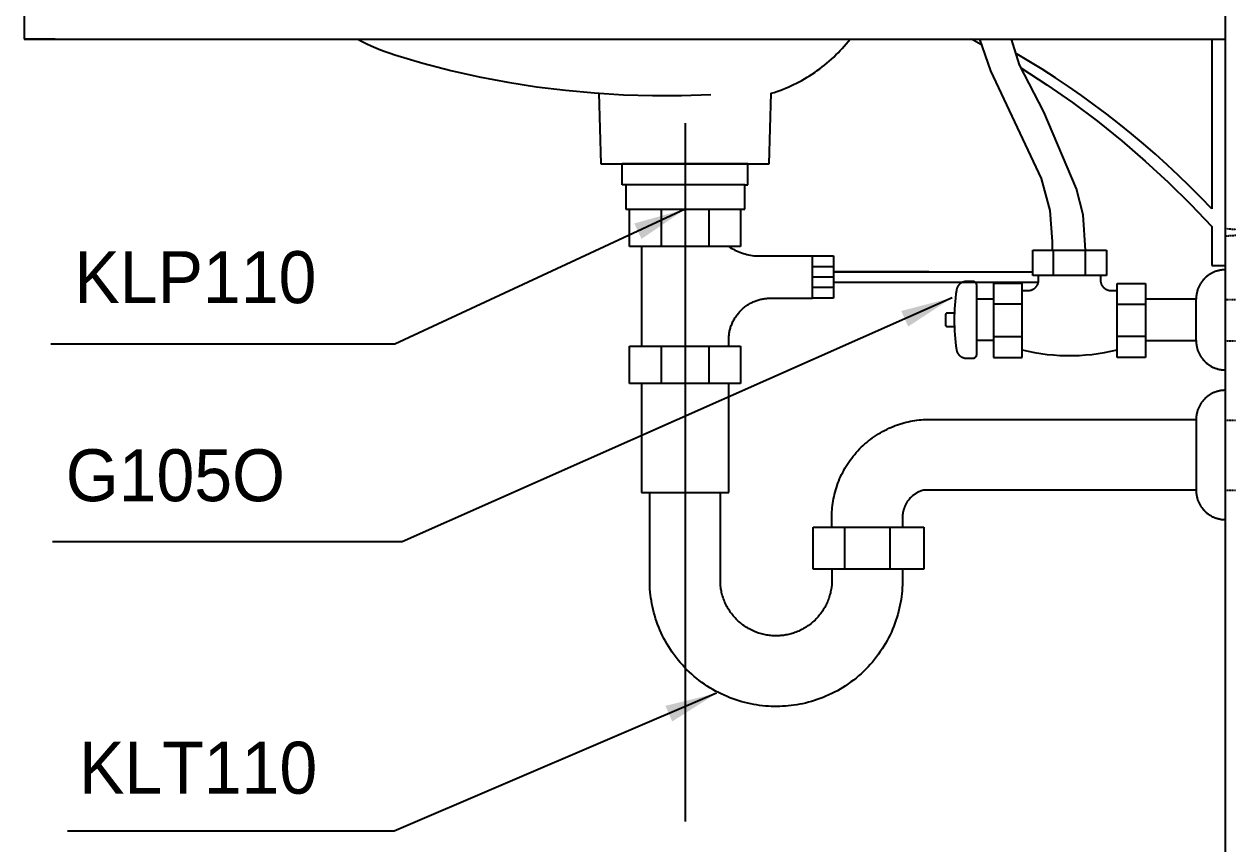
# Model space of a CAD drawing. Header units: millimetres. Extents: x 0 to 4460, y -80 to 3036.
# Drawn here: x 1283 to 1863, y 391 to 785 of the extents above; entities that cross this region are included whole.
import ezdxf
from ezdxf.lldxf.tags import DXFTag

# ---------------------------------------------------------------- set-up
doc = ezdxf.new("R2010")
doc.units = ezdxf.units.MM
doc.header["$LTSCALE"] = 0.5
doc.header["$MEASUREMENT"] = 0
doc.linetypes.add('DASHED2', pattern=[0.375, 0.25, -0.125])
for name, color, linetype in [('TEXT', 7, 'Continuous'), ('내부선 및 부속', 4, 'Continuous'), ('외형선', 3, 'Continuous'), ('점선', 6, 'DASHED2'), ('중심선', 1, 'DASHED'), ('치수선', 7, 'Continuous')]:
    doc.layers.add(name, color=color, linetype=linetype)
doc.styles.add('____', font='')
doc.styles.add('타이틀', font='H2GTRM.TTF', dxfattribs={"height": 25})
doc.styles.get('____').set_extended_font_data('굴림')
tags = doc.linetypes.add('DASHDOT', pattern=[70, 31, -13, 13, -13]).pattern_tags.tags
tags[10:11] = [DXFTag(74, 4), DXFTag(75, 0), DXFTag(340, '0'), DXFTag(46, 0.0), DXFTag(50, 0.0), DXFTag(44, 0.0), DXFTag(45, 0.0)]
tags[8:9] = [DXFTag(74, 4), DXFTag(75, 0), DXFTag(340, '0'), DXFTag(46, 0.0), DXFTag(50, 0.0), DXFTag(44, 0.0), DXFTag(45, 0.0)]
tags[6:7] = [DXFTag(74, 4), DXFTag(75, 0), DXFTag(340, '0'), DXFTag(46, 0.0), DXFTag(50, 0.0), DXFTag(44, 0.0), DXFTag(45, 0.0)]
tags[4:5] = [DXFTag(74, 4), DXFTag(75, 0), DXFTag(340, '0'), DXFTag(46, 0.0), DXFTag(50, 0.0), DXFTag(44, 0.0), DXFTag(45, 0.0)]
tags = doc.linetypes.add('DASHED', pattern=[25.72, 12.86, -12.86]).pattern_tags.tags
tags[6:7] = [DXFTag(74, 4), DXFTag(75, 0), DXFTag(340, '0'), DXFTag(46, 0.0), DXFTag(50, 0.0), DXFTag(44, 0.0), DXFTag(45, 0.0)]
tags[4:5] = [DXFTag(74, 4), DXFTag(75, 0), DXFTag(340, '0'), DXFTag(46, 0.0), DXFTag(50, 0.0), DXFTag(44, 0.0), DXFTag(45, 0.0)]
doc.dimstyles.new('MSADIM', dxfattribs={"dimtxt": 35, "dimasz": 25, "dimexe": 10, "dimexo": 7.5, "dimgap": 0.09, "dimtad": 0, "dimtoh": 1, "dimdec": 0, "dimzin": 1, "dimdsep": 46, "dimtxsty": '____', "dimcen": 11.25, "dimadec": 0, "dimazin": 0, "dimtfac": 1, "dimtdec": 4, "dimtix": 1, "dimtmove": 0, "dimatfit": 3, "dimfxl": 1, "dimtolj": 1, "dimtzin": 1, "dimarcsym": 0})

msp = doc.modelspace()

# ---------------------------------------------------------------- linework, layer by layer
msp.add_lwpolyline([(1743.05, 777.77), (1758.57, 777.77)])
at = {"layer": '내부선 및 부속', "linetype": 'Continuous'}
for points in [[(1743.74, 775.28), (1739.19, 777.77)], [(1743.05, 777.77), (1748.4, 762.55), (1772.75, 710.74), (1776.9, 695.37), (1778.14, 680.51), (1778.08, 676.28), (1794.15, 676.28), (1792.95, 693.35), (1789.8, 705.77), (1774.13, 742.82), (1762.35, 765.44), (1758.57, 777.77)], [(1854.84, 777.77), (1854.84, 696.12)], [(1854.84, 696.12), (1849.62, 701.57), (1844.3, 706.93), (1838.88, 712.2), (1833.36, 717.37), (1827.74, 722.44), (1822.03, 727.42), (1816.23, 732.29), (1810.34, 737.06), (1804.37, 741.72), (1798.31, 746.27), (1792.17, 750.71), (1785.96, 755.03), (1779.67, 759.24), (1773.32, 763.33), (1766.89, 767.3), (1760.41, 771.15)], [(1762.93, 764), (1775.49, 755.88), (1787.79, 747.32), (1799.8, 738.34), (1811.5, 728.94), (1822.87, 719.16), (1833.9, 708.99), (1844.56, 698.47), (1854.84, 687.61)], [(1571.17, 707.77), (1571.17, 717.77)], [(1631.69, 707.77), (1631.69, 717.77)], [(1572.72, 707.77), (1571.17, 707.77)], [(1630.14, 707.77), (1573.01, 707.77)], [(1573.01, 707.77), (1573.01, 695.96)], [(1630.14, 695.96), (1630.14, 707.77)], [(1630.14, 707.77), (1631.69, 707.77)], [(1573.01, 695.96), (1574.76, 695.96)], [(1574.76, 695.96), (1628.1, 695.96)], [(1574.76, 678.02), (1574.76, 695.96)], [(1590.07, 678.02), (1590.07, 695.96)], [(1613.04, 678.02), (1613.04, 695.96)], [(1628.1, 695.96), (1630.14, 695.96)], [(1628.1, 695.96), (1628.1, 678.02)], [(1854.84, 687.61), (1854.84, 668.85)], [(1601.43, 678.02), (1574.76, 678.02)], [(1580.43, 678.02), (1580.43, 630.07)], [(1628.1, 678.02), (1601.43, 678.02)], [(1622.43, 678.02), (1623.16, 677.57), (1623.91, 677.14), (1624.67, 676.73), (1625.45, 676.35), (1626.23, 675.98), (1627.03, 675.64), (1627.84, 675.32), (1628.65, 675.02), (1629.48, 674.74), (1630.31, 674.49), (1631.15, 674.27), (1631.99, 674.07), (1632.84, 673.89), (1633.69, 673.73), (1634.54, 673.6), (1635.39, 673.5)], [(1635.39, 673.5), (1662.83, 673.5)], [(1662.83, 673.5), (1672.83, 673.5)], [(1662.83, 653.2), (1662.83, 673.5)], [(1672.83, 673.5), (1672.83, 653.2)], [(1768.71, 664.03), (1768.71, 676.28)], [(1768.71, 676.28), (1804.15, 676.28)], [(1778.71, 664.03), (1778.71, 676.28)], [(1794.15, 664.03), (1794.15, 676.28)], [(1804.15, 676.28), (1804.15, 664.03)], [(1672.83, 668.35), (1662.83, 668.35)], [(1861.43, 666.88), (1861.12, 666.88), (1860.8, 666.87), (1860.48, 666.85), (1860.16, 666.83), (1859.84, 666.79), (1859.51, 666.75), (1859.19, 666.71), (1858.86, 666.65), (1858.53, 666.58), (1858.2, 666.51), (1857.88, 666.43), (1857.55, 666.34), (1857.22, 666.24), (1856.89, 666.13), (1856.56, 666.02), (1856.23, 665.89), (1855.91, 665.76), (1855.59, 665.62), (1855.26, 665.47), (1854.95, 665.31), (1854.63, 665.14), (1854.32, 664.96), (1854.01, 664.78), (1853.71, 664.58), (1853.41, 664.38), (1853.11, 664.17), (1852.82, 663.95), (1852.53, 663.73), (1852.25, 663.49), (1851.98, 663.25), (1851.71, 663.01), (1851.45, 662.75), (1851.19, 662.49), (1850.95, 662.22), (1850.7, 661.95), (1850.47, 661.67), (1850.25, 661.38), (1850.03, 661.09), (1849.82, 660.79), (1849.61, 660.49), (1849.42, 660.19), (1849.24, 659.88), (1849.06, 659.57), (1848.89, 659.25), (1848.73, 658.93), (1848.58, 658.61), (1848.44, 658.29), (1848.31, 657.96), (1848.18, 657.64), (1848.06, 657.31), (1847.96, 656.98), (1847.86, 656.65), (1847.77, 656.32), (1847.69, 655.99), (1847.61, 655.67), (1847.55, 655.34), (1847.49, 655.01), (1847.44, 654.68), (1847.4, 654.36), (1847.37, 654.04), (1847.35, 653.72), (1847.33, 653.4), (1847.32, 653.08), (1847.31, 652.77)], [(1854.84, 668.85), (1861.43, 668.85)], [(1672.83, 663.35), (1662.83, 663.35)], [(1718.71, 665.85), (1672.83, 665.85)], [(1672.83, 665.85), (1768.71, 665.85)], [(1672.83, 660.85), (1771.44, 660.85)], [(1736.92, 661.25), (1736.81, 661.24), (1736.71, 661.24), (1736.61, 661.24), (1736.5, 661.23), (1736.4, 661.22), (1736.29, 661.21), (1736.19, 661.19), (1736.08, 661.18), (1735.97, 661.16), (1735.87, 661.13), (1735.76, 661.11), (1735.65, 661.08), (1735.55, 661.05), (1735.44, 661.02), (1735.33, 660.99), (1735.23, 660.95), (1735.12, 660.91), (1735.02, 660.87), (1734.91, 660.83), (1734.81, 660.78), (1734.7, 660.73), (1734.6, 660.68), (1734.5, 660.62), (1734.4, 660.57), (1734.3, 660.51), (1734.2, 660.45), (1734.11, 660.38), (1734.01, 660.32), (1733.92, 660.25), (1733.83, 660.18), (1733.73, 660.1), (1733.65, 660.03), (1733.56, 659.95), (1733.47, 659.87), (1733.39, 659.79), (1733.31, 659.71), (1733.23, 659.62), (1733.15, 659.54), (1733.08, 659.45), (1733, 659.36), (1732.93, 659.27), (1732.86, 659.18), (1732.8, 659.08), (1732.73, 658.99), (1732.67, 658.89), (1732.61, 658.79), (1732.56, 658.7), (1732.5, 658.6), (1732.45, 658.5), (1732.4, 658.4), (1732.36, 658.3), (1732.31, 658.2), (1732.27, 658.09), (1732.23, 657.99), (1732.19, 657.89), (1732.16, 657.79), (1732.13, 657.68), (1732.1, 657.58), (1732.07, 657.48), (1732.05, 657.38), (1732.02, 657.27), (1732, 657.17), (1731.98, 657.07), (1731.97, 656.97)], [(1739.81, 661.25), (1736.92, 661.25)], [(1741.81, 659.25), (1741.81, 659.31), (1741.81, 659.38), (1741.8, 659.45), (1741.79, 659.52), (1741.78, 659.59), (1741.77, 659.65), (1741.75, 659.72), (1741.74, 659.79), (1741.72, 659.85), (1741.7, 659.92), (1741.67, 659.98), (1741.65, 660.04), (1741.62, 660.1), (1741.59, 660.17), (1741.55, 660.23), (1741.52, 660.28), (1741.48, 660.34), (1741.45, 660.4), (1741.4, 660.45), (1741.36, 660.51), (1741.32, 660.56), (1741.27, 660.61), (1741.23, 660.66), (1741.18, 660.71), (1741.13, 660.75), (1741.07, 660.8), (1741.02, 660.84), (1740.96, 660.88), (1740.91, 660.92), (1740.85, 660.95), (1740.79, 660.99), (1740.73, 661.02), (1740.67, 661.05), (1740.61, 661.08), (1740.55, 661.11), (1740.48, 661.13), (1740.42, 661.15), (1740.35, 661.17), (1740.28, 661.19), (1740.22, 661.2), (1740.15, 661.22), (1740.08, 661.23), (1740.02, 661.24), (1739.95, 661.24), (1739.88, 661.24), (1739.81, 661.25)], [(1763.58, 660.32), (1749.9, 660.32)], [(1749.9, 660.32), (1749.9, 624.69)], [(1763.58, 656.9), (1763.58, 660.32)], [(1766.56, 656.9), (1766.67, 656.9), (1766.78, 656.91), (1766.89, 656.91), (1767.01, 656.92), (1767.12, 656.93), (1767.24, 656.95), (1767.35, 656.96), (1767.47, 656.98), (1767.58, 657.01), (1767.7, 657.03), (1767.82, 657.06), (1767.93, 657.09), (1768.05, 657.13), (1768.17, 657.17), (1768.28, 657.21), (1768.4, 657.25), (1768.51, 657.3), (1768.63, 657.35), (1768.74, 657.4), (1768.85, 657.46), (1768.97, 657.52), (1769.08, 657.58), (1769.18, 657.65), (1769.29, 657.72), (1769.4, 657.79), (1769.5, 657.86), (1769.61, 657.94), (1769.71, 658.02), (1769.81, 658.1), (1769.9, 658.19), (1770, 658.27), (1770.09, 658.37), (1770.18, 658.46), (1770.27, 658.55), (1770.36, 658.65), (1770.44, 658.75), (1770.52, 658.85), (1770.6, 658.95), (1770.67, 659.06), (1770.74, 659.16), (1770.81, 659.27), (1770.88, 659.38), (1770.94, 659.49), (1771, 659.6), (1771.05, 659.72), (1771.11, 659.83), (1771.16, 659.95), (1771.21, 660.06), (1771.25, 660.18), (1771.29, 660.29), (1771.33, 660.41), (1771.36, 660.52), (1771.4, 660.64), (1771.42, 660.76), (1771.45, 660.87), (1771.47, 660.99), (1771.49, 661.11), (1771.51, 661.22), (1771.52, 661.34), (1771.54, 661.45), (1771.55, 661.57), (1771.55, 661.68), (1771.56, 661.79), (1771.56, 661.9)], [(1771.56, 664.03), (1768.71, 664.03)], [(1771.56, 661.9), (1771.56, 664.03)], [(1786.43, 664.03), (1771.56, 664.03)], [(1801.3, 664.03), (1786.43, 664.03)], [(1804.15, 664.03), (1801.3, 664.03)], [(1801.3, 664.03), (1801.3, 661.9)], [(1801.3, 661.9), (1801.3, 661.79), (1801.31, 661.68), (1801.31, 661.57), (1801.32, 661.45), (1801.34, 661.34), (1801.35, 661.22), (1801.37, 661.11), (1801.39, 660.99), (1801.41, 660.87), (1801.44, 660.76), (1801.46, 660.64), (1801.5, 660.52), (1801.53, 660.41), (1801.57, 660.29), (1801.61, 660.18), (1801.65, 660.06), (1801.7, 659.95), (1801.75, 659.83), (1801.81, 659.72), (1801.86, 659.6), (1801.92, 659.49), (1801.98, 659.38), (1802.05, 659.27), (1802.12, 659.16), (1802.19, 659.06), (1802.26, 658.95), (1802.34, 658.85), (1802.42, 658.75), (1802.5, 658.65), (1802.59, 658.55), (1802.68, 658.46), (1802.77, 658.37), (1802.86, 658.27), (1802.96, 658.19), (1803.05, 658.1), (1803.15, 658.02), (1803.25, 657.94), (1803.36, 657.86), (1803.46, 657.79), (1803.57, 657.72), (1803.68, 657.65), (1803.78, 657.58), (1803.9, 657.52), (1804.01, 657.46), (1804.12, 657.4), (1804.23, 657.35), (1804.35, 657.3), (1804.46, 657.25), (1804.58, 657.21), (1804.69, 657.17), (1804.81, 657.13), (1804.93, 657.09), (1805.04, 657.06), (1805.16, 657.03), (1805.28, 657.01), (1805.39, 656.98), (1805.51, 656.96), (1805.62, 656.95), (1805.74, 656.93), (1805.85, 656.92), (1805.97, 656.91), (1806.08, 656.91), (1806.19, 656.9), (1806.3, 656.9)], [(1809.28, 660.32), (1822.96, 660.32)], [(1809.28, 656.9), (1809.28, 660.32)], [(1822.96, 660.32), (1822.96, 624.69)], [(1672.83, 658.35), (1662.83, 658.35)], [(1731.97, 656.97), (1731.73, 655.21), (1731.52, 653.44), (1731.34, 651.67), (1731.2, 649.9), (1731.08, 648.12), (1731, 646.34), (1730.95, 644.55), (1730.94, 642.77), (1730.95, 640.98), (1731, 639.2), (1731.08, 637.42), (1731.2, 635.64), (1731.34, 633.87), (1731.52, 632.09), (1731.73, 630.33), (1731.97, 628.57)], [(1741.81, 642.77), (1741.81, 659.25)], [(1763.58, 628.4), (1763.58, 656.9)], [(1763.58, 656.9), (1766.56, 656.9)], [(1806.3, 656.9), (1809.28, 656.9)], [(1809.28, 628.4), (1809.28, 656.9)], [(1622.47, 633.2), (1622.47, 633.64), (1622.49, 634.09), (1622.51, 634.54), (1622.55, 634.99), (1622.59, 635.45), (1622.65, 635.91), (1622.72, 636.37), (1622.8, 636.84), (1622.89, 637.3), (1623, 637.77), (1623.11, 638.23), (1623.24, 638.7), (1623.38, 639.17), (1623.53, 639.63), (1623.69, 640.1), (1623.87, 640.56), (1624.06, 641.02), (1624.26, 641.48), (1624.47, 641.93), (1624.7, 642.38), (1624.94, 642.83), (1625.19, 643.27), (1625.45, 643.71), (1625.73, 644.14), (1626.01, 644.57), (1626.31, 644.99), (1626.62, 645.4), (1626.94, 645.8), (1627.27, 646.2), (1627.61, 646.59), (1627.96, 646.97), (1628.32, 647.34), (1628.69, 647.7), (1629.07, 648.05), (1629.46, 648.39), (1629.86, 648.72), (1630.26, 649.04), (1630.68, 649.35), (1631.1, 649.65), (1631.52, 649.94), (1631.95, 650.21), (1632.39, 650.47), (1632.83, 650.72), (1633.28, 650.96), (1633.73, 651.19), (1634.19, 651.4), (1634.64, 651.6), (1635.1, 651.79), (1635.57, 651.97), (1636.03, 652.13), (1636.5, 652.29), (1636.96, 652.43), (1637.43, 652.55), (1637.9, 652.67), (1638.36, 652.77), (1638.83, 652.86), (1639.29, 652.94), (1639.75, 653.01), (1640.21, 653.07), (1640.67, 653.12), (1641.12, 653.15), (1641.57, 653.18), (1642.02, 653.19), (1642.47, 653.2)], [(1642.47, 653.2), (1662.83, 653.2)], [(1672.83, 653.2), (1662.83, 653.2)], [(1749.9, 652.77), (1741.81, 652.77)], [(1763.58, 650.32), (1749.9, 650.32)], [(1809.28, 650.32), (1822.96, 650.32)], [(1847.31, 652.77), (1822.96, 652.77)], [(1847.31, 632.77), (1847.31, 652.77)], [(1727.74, 646.04), (1727.72, 646.04), (1727.7, 646.04), (1727.68, 646.04), (1727.65, 646.04), (1727.63, 646.03), (1727.61, 646.03), (1727.59, 646.03), (1727.56, 646.02), (1727.54, 646.02), (1727.52, 646.01), (1727.49, 646.01), (1727.47, 646), (1727.45, 645.99), (1727.42, 645.99), (1727.4, 645.98), (1727.38, 645.97), (1727.35, 645.96), (1727.33, 645.95), (1727.31, 645.94), (1727.29, 645.93), (1727.26, 645.92), (1727.24, 645.9), (1727.22, 645.89), (1727.2, 645.88), (1727.18, 645.86), (1727.15, 645.85), (1727.13, 645.83), (1727.11, 645.82), (1727.09, 645.8), (1727.07, 645.78), (1727.06, 645.76), (1727.04, 645.75), (1727.02, 645.73), (1727, 645.71), (1726.98, 645.69), (1726.97, 645.67), (1726.95, 645.65), (1726.94, 645.63), (1726.92, 645.61), (1726.91, 645.59), (1726.89, 645.56), (1726.88, 645.54), (1726.87, 645.52), (1726.86, 645.5), (1726.84, 645.48), (1726.83, 645.45), (1726.82, 645.43), (1726.81, 645.41), (1726.81, 645.38), (1726.8, 645.36), (1726.79, 645.34), (1726.78, 645.31), (1726.78, 645.29), (1726.77, 645.27), (1726.77, 645.24), (1726.76, 645.22), (1726.76, 645.2), (1726.75, 645.18), (1726.75, 645.15), (1726.75, 645.13), (1726.75, 645.11), (1726.75, 645.08), (1726.74, 645.06), (1726.74, 645.04)], [(1726.74, 645.04), (1726.74, 642.77)], [(1730.99, 646.04), (1727.74, 646.04)], [(1726.74, 642.77), (1726.74, 640.5)], [(1726.74, 640.5), (1726.74, 640.48), (1726.75, 640.45), (1726.75, 640.43), (1726.75, 640.41), (1726.75, 640.38), (1726.75, 640.36), (1726.76, 640.34), (1726.76, 640.32), (1726.77, 640.29), (1726.77, 640.27), (1726.78, 640.25), (1726.78, 640.22), (1726.79, 640.2), (1726.8, 640.18), (1726.81, 640.15), (1726.81, 640.13), (1726.82, 640.11), (1726.83, 640.08), (1726.84, 640.06), (1726.86, 640.04), (1726.87, 640.02), (1726.88, 639.99), (1726.89, 639.97), (1726.91, 639.95), (1726.92, 639.93), (1726.94, 639.91), (1726.95, 639.89), (1726.97, 639.87), (1726.98, 639.85), (1727, 639.83), (1727.02, 639.81), (1727.04, 639.79), (1727.06, 639.77), (1727.07, 639.75), (1727.09, 639.74), (1727.11, 639.72), (1727.13, 639.71), (1727.15, 639.69), (1727.18, 639.67), (1727.2, 639.66), (1727.22, 639.65), (1727.24, 639.63), (1727.26, 639.62), (1727.29, 639.61), (1727.31, 639.6), (1727.33, 639.59), (1727.35, 639.58), (1727.38, 639.57), (1727.4, 639.56), (1727.42, 639.55), (1727.45, 639.54), (1727.47, 639.54), (1727.49, 639.53), (1727.52, 639.52), (1727.54, 639.52), (1727.56, 639.51), (1727.59, 639.51), (1727.61, 639.51), (1727.63, 639.5), (1727.65, 639.5), (1727.68, 639.5), (1727.7, 639.5), (1727.72, 639.5), (1727.74, 639.5)], [(1727.74, 639.5), (1730.99, 639.5)], [(1741.81, 626.29), (1741.81, 642.77)], [(1622.47, 630.07), (1622.47, 633.2)], [(1749.9, 632.77), (1741.81, 632.77)], [(1749.9, 634.69), (1763.58, 634.69)], [(1822.96, 634.69), (1809.28, 634.69)], [(1822.96, 632.77), (1847.31, 632.77)], [(1847.31, 632.77), (1847.32, 632.46), (1847.33, 632.14), (1847.35, 631.82), (1847.37, 631.5), (1847.4, 631.18), (1847.44, 630.85), (1847.49, 630.53), (1847.55, 630.2), (1847.61, 629.87), (1847.69, 629.54), (1847.77, 629.21), (1847.86, 628.88), (1847.96, 628.56), (1848.06, 628.23), (1848.18, 627.9), (1848.31, 627.57), (1848.44, 627.25), (1848.58, 626.92), (1848.73, 626.6), (1848.89, 626.28), (1849.06, 625.97), (1849.24, 625.66), (1849.42, 625.35), (1849.61, 625.04), (1849.82, 624.74), (1850.03, 624.45), (1850.25, 624.16), (1850.47, 623.87), (1850.7, 623.59), (1850.95, 623.32), (1851.19, 623.05), (1851.45, 622.79), (1851.71, 622.53), (1851.98, 622.28), (1852.25, 622.04), (1852.53, 621.81), (1852.82, 621.58), (1853.11, 621.37), (1853.41, 621.16), (1853.71, 620.95), (1854.01, 620.76), (1854.32, 620.57), (1854.63, 620.4), (1854.95, 620.23), (1855.26, 620.07), (1855.59, 619.92), (1855.91, 619.78), (1856.23, 619.64), (1856.56, 619.52), (1856.89, 619.4), (1857.22, 619.3), (1857.55, 619.2), (1857.88, 619.11), (1858.2, 619.03), (1858.53, 618.95), (1858.86, 618.89), (1859.19, 618.83), (1859.51, 618.78), (1859.84, 618.74), (1860.16, 618.71), (1860.48, 618.68), (1860.8, 618.67), (1861.12, 618.66), (1861.43, 618.65)], [(1574.76, 612.13), (1574.76, 630.07)], [(1574.76, 630.07), (1628.1, 630.07)], [(1590.07, 612.13), (1590.07, 630.07)], [(1613.04, 612.13), (1613.04, 630.07)], [(1628.1, 630.07), (1628.1, 612.13)], [(1731.97, 628.57), (1731.98, 628.47), (1732, 628.37), (1732.02, 628.26), (1732.05, 628.16), (1732.07, 628.06), (1732.1, 627.96), (1732.13, 627.85), (1732.16, 627.75), (1732.19, 627.65), (1732.23, 627.55), (1732.27, 627.44), (1732.31, 627.34), (1732.36, 627.24), (1732.4, 627.14), (1732.45, 627.04), (1732.5, 626.94), (1732.56, 626.84), (1732.61, 626.74), (1732.67, 626.65), (1732.73, 626.55), (1732.8, 626.45), (1732.86, 626.36), (1732.93, 626.27), (1733, 626.18), (1733.08, 626.09), (1733.15, 626), (1733.23, 625.91), (1733.31, 625.83), (1733.39, 625.75), (1733.47, 625.67), (1733.56, 625.59), (1733.65, 625.51), (1733.73, 625.43), (1733.83, 625.36), (1733.92, 625.29), (1734.01, 625.22), (1734.11, 625.16), (1734.2, 625.09), (1734.3, 625.03), (1734.4, 624.97), (1734.5, 624.91), (1734.6, 624.86), (1734.7, 624.81), (1734.81, 624.76), (1734.91, 624.71), (1735.02, 624.67), (1735.12, 624.62), (1735.23, 624.59), (1735.33, 624.55), (1735.44, 624.51), (1735.55, 624.48), (1735.65, 624.45), (1735.76, 624.43), (1735.87, 624.4), (1735.97, 624.38), (1736.08, 624.36), (1736.19, 624.34), (1736.29, 624.33), (1736.4, 624.32), (1736.5, 624.31), (1736.61, 624.3), (1736.71, 624.3), (1736.81, 624.29), (1736.92, 624.29)], [(1739.81, 624.29), (1739.86, 624.29), (1739.9, 624.29), (1739.95, 624.3), (1739.99, 624.3), (1740.04, 624.3), (1740.08, 624.31), (1740.13, 624.32), (1740.18, 624.32), (1740.22, 624.33), (1740.27, 624.34), (1740.31, 624.36), (1740.36, 624.37), (1740.41, 624.38), (1740.45, 624.4), (1740.5, 624.41), (1740.55, 624.43), (1740.59, 624.45), (1740.64, 624.47), (1740.68, 624.49), (1740.73, 624.51), (1740.77, 624.54), (1740.82, 624.56), (1740.86, 624.59), (1740.91, 624.62), (1740.95, 624.65), (1740.99, 624.68), (1741.03, 624.71), (1741.07, 624.74), (1741.11, 624.77), (1741.15, 624.81), (1741.19, 624.84), (1741.23, 624.88), (1741.26, 624.91), (1741.3, 624.95), (1741.33, 624.99), (1741.36, 625.03), (1741.4, 625.07), (1741.43, 625.11), (1741.46, 625.15), (1741.49, 625.2), (1741.51, 625.24), (1741.54, 625.28), (1741.56, 625.33), (1741.59, 625.37), (1741.61, 625.42), (1741.63, 625.46), (1741.65, 625.51), (1741.67, 625.55), (1741.69, 625.6), (1741.7, 625.65), (1741.72, 625.69), (1741.73, 625.74), (1741.75, 625.79), (1741.76, 625.83), (1741.77, 625.88), (1741.78, 625.93), (1741.79, 625.97), (1741.79, 626.02), (1741.8, 626.07), (1741.8, 626.11), (1741.81, 626.16), (1741.81, 626.2), (1741.81, 626.25), (1741.81, 626.29)], [(1763.58, 624.69), (1763.58, 628.4)], [(1763.58, 628.4), (1766.58, 627.69), (1769.59, 627.08), (1772.63, 626.57), (1775.68, 626.17), (1778.74, 625.86), (1781.81, 625.66), (1784.89, 625.56), (1787.97, 625.56), (1791.05, 625.66), (1794.12, 625.86), (1797.18, 626.17), (1800.23, 626.57), (1803.27, 627.08), (1806.28, 627.69), (1809.28, 628.4)], [(1809.28, 624.69), (1809.28, 628.4)], [(1736.92, 624.29), (1739.81, 624.29)], [(1749.9, 624.69), (1763.58, 624.69)], [(1822.96, 624.69), (1809.28, 624.69)], [(1601.43, 612.13), (1574.76, 612.13)], [(1580.43, 612.13), (1580.43, 559.67)], [(1628.1, 612.13), (1601.43, 612.13)], [(1622.43, 559.67), (1622.43, 612.13)], [(1861.43, 608.88), (1861.12, 608.88), (1860.8, 608.87), (1860.48, 608.85), (1860.16, 608.83), (1859.84, 608.79), (1859.51, 608.75), (1859.19, 608.71), (1858.86, 608.65), (1858.53, 608.58), (1858.2, 608.51), (1857.88, 608.43), (1857.55, 608.34), (1857.22, 608.24), (1856.89, 608.13), (1856.56, 608.02), (1856.23, 607.89), (1855.91, 607.76), (1855.59, 607.62), (1855.26, 607.47), (1854.95, 607.31), (1854.63, 607.14), (1854.32, 606.96), (1854.01, 606.78), (1853.71, 606.58), (1853.41, 606.38), (1853.11, 606.17), (1852.82, 605.95), (1852.53, 605.73), (1852.25, 605.49), (1851.98, 605.25), (1851.71, 605.01), (1851.45, 604.75), (1851.19, 604.49), (1850.95, 604.22), (1850.7, 603.95), (1850.47, 603.67), (1850.25, 603.38), (1850.03, 603.09), (1849.82, 602.79), (1849.61, 602.49), (1849.42, 602.19), (1849.24, 601.88), (1849.06, 601.57), (1848.89, 601.25), (1848.73, 600.93), (1848.58, 600.61), (1848.44, 600.29), (1848.31, 599.96), (1848.18, 599.64), (1848.06, 599.31), (1847.96, 598.98), (1847.86, 598.65), (1847.77, 598.32), (1847.69, 597.99), (1847.61, 597.67), (1847.55, 597.34), (1847.49, 597.01), (1847.44, 596.68), (1847.4, 596.36), (1847.37, 596.04), (1847.35, 595.72), (1847.33, 595.4), (1847.32, 595.08), (1847.31, 594.77)], [(1672.06, 547.3), (1672.06, 548.31), (1672.08, 549.34), (1672.12, 550.37), (1672.19, 551.41), (1672.28, 552.45), (1672.4, 553.5), (1672.54, 554.56), (1672.71, 555.62), (1672.9, 556.68), (1673.12, 557.74), (1673.36, 558.81), (1673.63, 559.87), (1673.93, 560.94), (1674.25, 562.01), (1674.6, 563.07), (1674.98, 564.13), (1675.38, 565.18), (1675.82, 566.23), (1676.27, 567.27), (1676.76, 568.31), (1677.27, 569.34), (1677.81, 570.35), (1678.38, 571.36), (1678.97, 572.36), (1679.59, 573.34), (1680.23, 574.31), (1680.9, 575.27), (1681.6, 576.21), (1682.31, 577.13), (1683.05, 578.04), (1683.82, 578.92), (1684.6, 579.79), (1685.41, 580.64), (1686.24, 581.47), (1687.09, 582.28), (1687.95, 583.06), (1688.84, 583.83), (1689.74, 584.57), (1690.66, 585.28), (1691.59, 585.97), (1692.54, 586.64), (1693.5, 587.28), (1694.47, 587.89), (1695.46, 588.48), (1696.46, 589.05), (1697.46, 589.58), (1698.47, 590.09), (1699.5, 590.58), (1700.52, 591.03), (1701.56, 591.46), (1702.59, 591.87), (1703.63, 592.24), (1704.68, 592.59), (1705.72, 592.92), (1706.77, 593.22), (1707.81, 593.49), (1708.85, 593.73), (1709.89, 593.95), (1710.93, 594.15), (1711.97, 594.32), (1713, 594.47), (1714.02, 594.59), (1715.04, 594.69), (1716.06, 594.77)], [(1716.06, 594.77), (1847.31, 594.77)], [(1847.31, 594.77), (1847.31, 560.77)], [(1580.43, 559.67), (1622.43, 559.67)], [(1584.43, 515.82), (1584.43, 559.67)], [(1618.43, 515.82), (1618.43, 559.67)], [(1716.06, 560.77), (1715.8, 560.7), (1715.55, 560.62), (1715.29, 560.54), (1715.04, 560.45), (1714.79, 560.36), (1714.53, 560.26), (1714.28, 560.16), (1714.03, 560.05), (1713.78, 559.94), (1713.53, 559.82), (1713.28, 559.69), (1713.03, 559.56), (1712.79, 559.42), (1712.55, 559.27), (1712.3, 559.12), (1712.07, 558.97), (1711.83, 558.81), (1711.6, 558.64), (1711.36, 558.47), (1711.14, 558.29), (1710.91, 558.11), (1710.69, 557.92), (1710.47, 557.73), (1710.26, 557.53), (1710.05, 557.33), (1709.84, 557.12), (1709.64, 556.91), (1709.44, 556.69), (1709.25, 556.47), (1709.06, 556.24), (1708.88, 556.01), (1708.7, 555.78), (1708.53, 555.54), (1708.36, 555.3), (1708.2, 555.05), (1708.04, 554.8), (1707.89, 554.55), (1707.75, 554.3), (1707.61, 554.04), (1707.48, 553.78), (1707.35, 553.52), (1707.23, 553.26), (1707.11, 552.99), (1707, 552.72), (1706.9, 552.45), (1706.8, 552.18), (1706.71, 551.91), (1706.62, 551.64), (1706.54, 551.36), (1706.47, 551.09), (1706.4, 550.81), (1706.34, 550.54), (1706.29, 550.26), (1706.24, 549.99), (1706.19, 549.72), (1706.16, 549.44), (1706.12, 549.17), (1706.1, 548.9), (1706.08, 548.63), (1706.06, 548.36), (1706.05, 548.09), (1706.05, 547.82), (1706.05, 547.56), (1706.06, 547.3)], [(1847.31, 560.77), (1716.06, 560.77)], [(1847.31, 560.77), (1847.32, 560.46), (1847.33, 560.14), (1847.35, 559.82), (1847.37, 559.5), (1847.4, 559.18), (1847.44, 558.85), (1847.49, 558.53), (1847.55, 558.2), (1847.61, 557.87), (1847.69, 557.54), (1847.77, 557.21), (1847.86, 556.88), (1847.96, 556.56), (1848.06, 556.23), (1848.18, 555.9), (1848.31, 555.57), (1848.44, 555.25), (1848.58, 554.92), (1848.73, 554.6), (1848.89, 554.28), (1849.06, 553.97), (1849.24, 553.66), (1849.42, 553.35), (1849.61, 553.04), (1849.82, 552.74), (1850.03, 552.45), (1850.25, 552.16), (1850.47, 551.87), (1850.7, 551.59), (1850.95, 551.32), (1851.19, 551.05), (1851.45, 550.79), (1851.71, 550.53), (1851.98, 550.28), (1852.25, 550.04), (1852.53, 549.81), (1852.82, 549.58), (1853.11, 549.37), (1853.41, 549.16), (1853.71, 548.95), (1854.01, 548.76), (1854.32, 548.57), (1854.63, 548.4), (1854.95, 548.23), (1855.26, 548.07), (1855.59, 547.92), (1855.91, 547.78), (1856.23, 547.64), (1856.56, 547.52), (1856.89, 547.4), (1857.22, 547.3), (1857.55, 547.2), (1857.88, 547.11), (1858.2, 547.03), (1858.53, 546.95), (1858.86, 546.89), (1859.19, 546.83), (1859.51, 546.78), (1859.84, 546.74), (1860.16, 546.71), (1860.48, 546.68), (1860.8, 546.67), (1861.12, 546.66), (1861.43, 546.65)], [(1672.06, 543.06), (1672.06, 547.3)], [(1706.06, 547.3), (1706.06, 543.06)], [(1663.01, 543.06), (1716.35, 543.06)], [(1663.01, 522.82), (1663.01, 543.06)], [(1678.32, 522.82), (1678.32, 543.06)], [(1700.05, 522.82), (1700.05, 543.06)], [(1716.35, 543.06), (1716.35, 522.82)], [(1689.68, 522.82), (1663.01, 522.82)], [(1672.06, 522.82), (1672.06, 519.29)], [(1716.35, 522.82), (1689.68, 522.82)], [(1706.06, 522.82), (1706.06, 519.29)], [(1706.06, 519.29), (1706.08, 517.94), (1706.07, 516.58), (1706.03, 515.2), (1705.96, 513.82), (1705.86, 512.42), (1705.73, 511.02), (1705.56, 509.61), (1705.35, 508.2), (1705.11, 506.77), (1704.84, 505.35), (1704.53, 503.92), (1704.18, 502.49), (1703.8, 501.06), (1703.37, 499.63), (1702.91, 498.21), (1702.42, 496.79), (1701.88, 495.37), (1701.31, 493.96), (1700.7, 492.56), (1700.05, 491.17), (1699.36, 489.79), (1698.64, 488.43), (1697.88, 487.07), (1697.08, 485.74), (1696.25, 484.42), (1695.38, 483.12), (1694.48, 481.84), (1693.54, 480.58), (1692.57, 479.35), (1691.56, 478.14), (1690.53, 476.95), (1689.46, 475.79), (1688.37, 474.66), (1687.24, 473.56), (1686.09, 472.49), (1684.91, 471.45), (1683.71, 470.44), (1682.48, 469.47), (1681.23, 468.53), (1679.97, 467.62), (1678.68, 466.75), (1677.37, 465.91), (1676.05, 465.11), (1674.71, 464.35), (1673.36, 463.63), (1671.99, 462.94), (1670.62, 462.28), (1669.24, 461.67), (1667.85, 461.09), (1666.45, 460.55), (1665.05, 460.05), (1663.64, 459.59), (1662.23, 459.16), (1660.83, 458.77), (1659.42, 458.41), (1658.01, 458.09), (1656.61, 457.81), (1655.21, 457.56), (1653.82, 457.35), (1652.43, 457.17), (1651.06, 457.02), (1649.69, 456.9), (1648.33, 456.82), (1646.98, 456.76), (1645.63, 456.74), (1644.27, 456.75), (1642.89, 456.78), (1641.51, 456.85), (1640.11, 456.96), (1638.71, 457.09), (1637.3, 457.26), (1635.89, 457.46), (1634.46, 457.7), (1633.04, 457.98), (1631.61, 458.29), (1630.18, 458.63), (1628.75, 459.02), (1627.32, 459.44), (1625.9, 459.9), (1624.48, 460.39), (1623.06, 460.93), (1621.65, 461.5), (1620.25, 462.11), (1618.86, 462.76), (1617.48, 463.44), (1616.11, 464.17), (1614.76, 464.93), (1613.43, 465.72), (1612.11, 466.55), (1610.81, 467.42), (1609.53, 468.33), (1608.27, 469.26), (1607.03, 470.23), (1605.82, 471.24), (1604.64, 472.27), (1603.48, 473.34), (1602.35, 474.43), (1601.25, 475.56), (1600.17, 476.71), (1599.13, 477.89), (1598.13, 479.09), (1597.15, 480.32), (1596.21, 481.56), (1595.3, 482.83), (1594.43, 484.12), (1593.59, 485.43), (1592.79, 486.75), (1592.03, 488.09), (1591.3, 489.44), (1590.61, 490.8), (1589.96, 492.18), (1589.35, 493.56), (1588.77, 494.95), (1588.23, 496.35), (1587.73, 497.75), (1587.26, 499.15), (1586.83, 500.56), (1586.44, 501.97), (1586.09, 503.38), (1585.77, 504.78), (1585.48, 506.18), (1585.23, 507.58), (1585.02, 508.97), (1584.83, 510.36), (1584.69, 511.74), (1584.57, 513.11), (1584.48, 514.47), (1584.43, 515.82)], [(1672.06, 519.29), (1672.09, 518.69), (1672.1, 518.09), (1672.11, 517.49), (1672.1, 516.87), (1672.07, 516.26), (1672.04, 515.64), (1671.98, 515.01), (1671.91, 514.39), (1671.83, 513.76), (1671.73, 513.12), (1671.62, 512.49), (1671.48, 511.85), (1671.34, 511.22), (1671.17, 510.58), (1670.99, 509.94), (1670.79, 509.31), (1670.58, 508.68), (1670.35, 508.05), (1670.1, 507.42), (1669.84, 506.8), (1669.56, 506.18), (1669.26, 505.57), (1668.94, 504.96), (1668.61, 504.36), (1668.27, 503.76), (1667.9, 503.18), (1667.53, 502.6), (1667.13, 502.03), (1666.72, 501.47), (1666.3, 500.92), (1665.86, 500.38), (1665.41, 499.85), (1664.94, 499.34), (1664.46, 498.84), (1663.97, 498.35), (1663.47, 497.87), (1662.95, 497.41), (1662.43, 496.96), (1661.89, 496.52), (1661.35, 496.1), (1660.79, 495.7), (1660.23, 495.31), (1659.66, 494.94), (1659.08, 494.58), (1658.5, 494.24), (1657.91, 493.91), (1657.31, 493.6), (1656.71, 493.31), (1656.11, 493.04), (1655.5, 492.78), (1654.89, 492.53), (1654.28, 492.3), (1653.66, 492.09), (1653.05, 491.9), (1652.43, 491.72), (1651.82, 491.56), (1651.21, 491.41), (1650.59, 491.28), (1649.98, 491.16), (1649.37, 491.06), (1648.77, 490.97), (1648.17, 490.9), (1647.57, 490.84), (1646.98, 490.79), (1646.38, 490.76), (1645.78, 490.74), (1645.17, 490.74), (1644.56, 490.75), (1643.95, 490.77), (1643.32, 490.81), (1642.7, 490.86), (1642.07, 490.93), (1641.44, 491.01), (1640.81, 491.11), (1640.17, 491.22), (1639.54, 491.35), (1638.9, 491.5), (1638.27, 491.66), (1637.63, 491.84), (1637, 492.03), (1636.36, 492.25), (1635.73, 492.48), (1635.1, 492.72), (1634.48, 492.99), (1633.86, 493.27), (1633.25, 493.56), (1632.64, 493.88), (1632.04, 494.21), (1631.44, 494.55), (1630.86, 494.91), (1630.28, 495.29), (1629.71, 495.68), (1629.15, 496.09), (1628.6, 496.51), (1628.06, 496.95), (1627.53, 497.4), (1627.01, 497.87), (1626.51, 498.34), (1626.02, 498.83), (1625.54, 499.34), (1625.08, 499.85), (1624.63, 500.37), (1624.19, 500.91), (1623.77, 501.45), (1623.36, 502.01), (1622.97, 502.57), (1622.6, 503.14), (1622.24, 503.72), (1621.9, 504.3), (1621.57, 504.89), (1621.26, 505.48), (1620.97, 506.08), (1620.69, 506.69), (1620.43, 507.29), (1620.18, 507.9), (1619.96, 508.52), (1619.74, 509.13), (1619.55, 509.74), (1619.37, 510.36), (1619.2, 510.97), (1619.05, 511.59), (1618.92, 512.2), (1618.8, 512.81), (1618.7, 513.42), (1618.61, 514.02), (1618.54, 514.62), (1618.48, 515.22), (1618.43, 515.82)]]:
    msp.add_lwpolyline(points, dxfattribs=at)
at = {"layer": '외형선', "linetype": 'Continuous'}
for points in [[(1861.43, 182.77), (1861.43, 1110.45)], [(1283.43, 877.77), (1283.43, 777.77)], [(1298.43, 777.77), (1283.43, 777.77)], [(1283.43, 777.77), (1861.43, 777.77)], [(1443.95, 777.77), (1446.11, 776.68), (1448.29, 775.62), (1450.5, 774.62), (1452.72, 773.65), (1454.96, 772.73), (1457.22, 771.85), (1459.5, 771.01), (1461.78, 770.22)], [(1642.88, 751.77), (1644.25, 752.2), (1645.62, 752.66), (1646.98, 753.15), (1648.34, 753.66), (1649.69, 754.2), (1651.03, 754.77), (1652.36, 755.37), (1653.68, 755.99), (1655, 756.63), (1656.3, 757.3), (1657.59, 758), (1658.87, 758.72), (1660.13, 759.47), (1661.39, 760.24), (1662.62, 761.04), (1663.84, 761.86), (1665.05, 762.7), (1666.24, 763.57), (1667.41, 764.46), (1668.57, 765.37), (1669.7, 766.3), (1670.82, 767.25), (1671.92, 768.22), (1672.99, 769.21), (1674.05, 770.22), (1675.08, 771.25), (1676.1, 772.3), (1677.09, 773.36), (1678.06, 774.44), (1679.01, 775.54), (1679.93, 776.64), (1680.83, 777.77)], [(1461.78, 770.22), (1475.22, 766.3), (1488.78, 762.82), (1502.44, 759.76), (1516.19, 757.14), (1530.01, 754.96), (1543.9, 753.22), (1557.84, 751.93), (1571.81, 751.08), (1585.8, 750.67), (1599.8, 750.71), (1613.78, 751.19)], [(1559.98, 751.77), (1560.93, 717.77)], [(1641.93, 717.77), (1642.88, 751.77)], [(1560.93, 717.77), (1641.93, 717.77)], [(1631.69, 717.77), (1571.17, 717.77)]]:
    msp.add_lwpolyline(points, dxfattribs=at)
at = {"layer": '점선'}
for points in [[(1861.43, 686.73), (1885.9, 684.61)], [(1885.9, 684.61), (1861.43, 683.01)], [(1866.19, 652.34), (1861.43, 652.34)], [(1861.43, 632.64), (1866.19, 632.64)], [(1861.43, 594.47), (1884.28, 594.47)], [(1884.28, 560.7), (1861.43, 560.7)]]:
    msp.add_lwpolyline(points, dxfattribs=at)
at = {"layer": '중심선', "linetype": 'DASHDOT'}
msp.add_lwpolyline([(1601.43, 737.46), (1601.43, 401.44)], dxfattribs=at)

# ---------------------------------------------------------------- texts
at = {"layer": 'TEXT', "char_height": 25, "width": 248.9925, "attachment_point": 1, "line_spacing_factor": 0.963855, "style": '타이틀'}
for s, insert in [('\\A1;KLP110', (1307.69, 675.81)), ('\\A1;G105O', (1303.5, 580.5)), ('\\A1;KLT110', (1309.93, 439.79))]:
    msp.add_mtext(s, dxfattribs=dict(at, insert=insert))

# ---------------------------------------------------------------- leaders
at = {"layer": '치수선'}
for points in [[(1601.43, 695.96), (1461.81, 631.11), (1296.24, 631.11)], [(1729.97, 653.44), (1465.37, 536.02), (1297.14, 536.02)], [(1616.62, 463.1), (1461.5, 396.83), (1304.32, 396.77)]]:
    msp.add_leader(points, dimstyle='MSADIM', dxfattribs=at)

doc.saveas('drawing.dxf')
